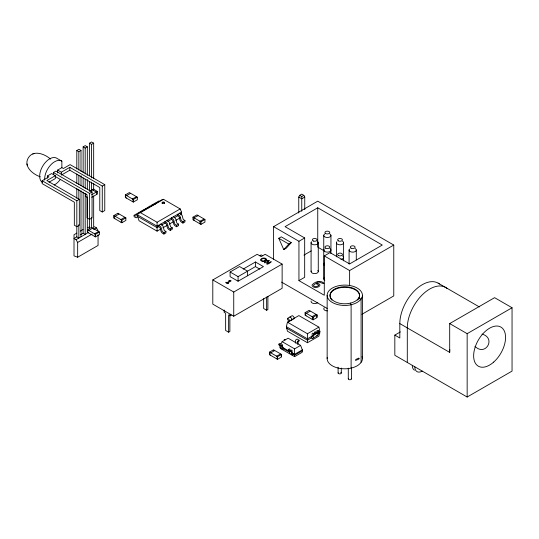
<?xml version="1.0" encoding="UTF-8"?>
<svg xmlns="http://www.w3.org/2000/svg" width="539" height="539" viewBox="0 0 539 539"><rect width="100%" height="100%" fill="white"/><g stroke="black" fill="none" stroke-linecap="round" stroke-linejoin="round"><path stroke-width="0.81" d="M286.391 326.681L287.435 322.181L298.869 315.578L318.879 327.133L319.923 331.633L318.879 336.141L307.446 342.737L287.435 331.189L286.391 326.681L307.446 338.842L312.519 335.912M281.136 343.821L282.133 341.665L288.122 338.209L300.594 345.405L302.588 350.593L302.109 352.317L294.604 356.65L280.617 348.578L280.3 347.426M181.05 214.973L181.522 212.096L180.181 208.93L163.519 199.309L162.071 199.666L138.301 213.39A2.702 1.563 60 0 0 136.778 213.767L135.969 215.917A0.93 0.539 60 0 1 135.444 216.045L134.11 215.277L134.11 216.718L135.377 217.453A2.695 1.556 60 0 0 137.175 217.022L137.647 215.735M148.912 207.879L149.451 206.45A2.702 1.563 60 0 1 150.981 206.08L151.149 206.167M155.252 204.22L155.784 202.792A2.702 1.563 60 0 1 157.321 202.421L157.482 202.509M160.676 229.068L157.078 231.143L139.049 220.734L137.627 216.415L137.627 214.973L138.301 213.39L140.423 212.649L163.519 199.309M138.712 212.75L138.772 212.615A2.702 1.563 60 0 1 140.308 212.245L140.47 212.326M143.051 210.25L143.111 210.109A2.702 1.563 60 0 1 144.647 209.738L144.809 209.819M145.045 209.098L145.112 208.957A2.702 1.563 60 0 1 146.642 208.586L146.81 208.667M151.385 205.44L151.446 205.298A2.702 1.563 60 0 1 152.975 204.928L153.143 205.015M157.718 201.781L157.779 201.64A2.702 1.563 60 0 1 159.315 201.269L159.477 201.357M298.761 212.999L298.761 197.058L299.657 195.334L301.752 194.121L303.848 195.334L304.744 197.058L304.744 209.644M283.777 249.638L288.763 244.046L291.255 242.611L281.284 236.85L278.791 238.285L283.777 249.638L286.27 248.196L291.255 242.611M76.807 168.97L76.807 150.529L78.95 149.29L80.998 150.469L80.998 171.429M83.141 172.857L83.141 146.871L85.283 145.631L87.331 146.81L87.331 175.316M89.474 175.903L89.474 143.212L91.623 141.973L93.665 143.152L93.665 178.362M76.807 150.529L78.849 151.708L80.998 150.469M83.141 146.871L85.189 148.05L87.331 146.81M89.474 143.212L91.522 144.391L93.665 143.152M47.398 178.153L47.398 175.99L51.623 173.558L55.322 175.694L55.322 178.571L48.975 182.236M53.388 174.697L53.388 172.541L55.881 171.099L92.048 191.978L92.048 217.897L89.548 219.339L87.055 217.897L87.055 194.855L55.537 176.657M57.646 172.958L57.646 170.075L61.864 167.642L63.366 168.505L70.097 164.617L104.768 184.634L104.768 210.554L102.269 211.995L99.776 210.554L99.776 187.511L69.807 170.209L61.345 175.094L61.345 172.21L69.807 167.326L102.269 186.07L104.768 184.634M55.322 175.694L46.859 180.578L79.327 199.322L79.327 225.241L76.834 226.683L74.335 225.241L74.335 202.199L42.163 183.624L42.163 180.747L48.901 176.859L47.398 175.99M89.77 191.251L93.429 189.142L97.418 191.446L97.418 194.033L91.765 197.301M76.794 233.131L74.011 234.734L74.011 255.877L77.656 257.231L77.656 242.429L76.06 239.66L74.011 238.481L76.807 236.87L76.834 200.757L79.327 199.322M53.388 172.541L89.548 193.413L92.048 191.978M91.765 194.707L97.418 191.446M125.351 194.882L129.34 192.578L137.324 197.186L137.324 199.78L133.335 202.085L125.351 197.476L125.351 194.882L133.335 199.491L137.324 197.186M80.271 231.123L83.053 229.513M87.513 229.708L91.502 227.404L99.486 232.013L99.486 234.6L95.491 236.904L87.513 232.296L87.513 229.708L95.491 234.317L99.486 232.013M80.345 234.822L83.141 233.212L85.189 234.391L85.189 193.319M113.891 215.553L117.886 213.249L125.863 217.857L125.863 220.451L121.875 222.748L113.891 218.147L113.891 215.553L121.875 220.161L125.863 217.857M76.06 239.66L87.331 233.151L87.331 197.106M98.058 230.645L96.461 227.882L93.665 229.493L93.665 195.967M77.656 242.429L92.23 234.014M134.11 215.277L136.104 214.124M140.443 211.618L142.437 210.466M146.783 207.966L148.777 206.814M153.116 204.308L155.111 203.156M77.656 257.231L98.058 245.447L98.058 234.761M140.423 212.649L157.078 222.263L180.181 208.93M181.522 212.096L157.078 226.205L137.627 214.973M160.696 224.116L161.734 224.729A2.702 1.563 60 0 1 163.27 226.872L164.078 229.958A0.93 0.539 60 0 0 164.604 230.685L165.938 231.46L165.938 232.902L163.937 234.054L162.67 233.326A2.695 1.556 60 0 1 160.878 230.827L160.164 228.071A0.937 0.539 60 0 0 159.544 227.195L158.702 226.71L157.078 227.647L137.627 216.415M161.424 225.14L165.035 223.052L165.877 223.537A0.937 0.539 60 0 1 166.504 224.413L167.211 227.168A2.695 1.556 60 0 0 169.01 229.668L170.277 230.396L172.271 229.243L172.271 227.808L170.937 227.027A0.93 0.539 60 0 1 170.412 226.299L169.603 223.213A2.702 1.563 60 0 0 168.067 221.071L167.029 220.464M167.669 221.536L171.469 219.339L171.469 217.897M174.191 217.769L177.809 215.681L177.809 214.239M180.376 214.199L181.522 213.538M162.839 227.822L167.151 225.329M169.313 224.083L173.625 221.596M175.788 220.35L180.1 217.857M158.702 226.71L158.702 225.268L159.739 225.881A2.702 1.563 60 0 1 161.269 228.024L162.077 231.11A0.93 0.539 60 0 0 162.603 231.837L163.937 232.612L165.938 231.46M165.035 223.052L165.035 221.617L166.073 222.223A2.702 1.563 60 0 1 167.609 224.365L168.417 227.451A0.93 0.539 60 0 0 168.943 228.179L170.277 228.96L172.271 227.808M176.61 225.302L178.604 224.15L178.604 225.592L176.61 226.737L175.343 226.009A2.695 1.556 60 0 1 173.545 223.51L172.837 220.754A0.937 0.539 60 0 0 172.21 219.878L171.375 219.393L171.375 217.958L172.406 218.564A2.702 1.563 60 0 1 173.942 220.707L174.751 223.793A0.93 0.539 60 0 0 175.276 224.527L176.61 225.302L176.61 226.737M182.943 221.644L184.938 220.491L184.938 221.933L182.943 223.085L181.677 222.351A2.695 1.556 60 0 1 179.885 219.851L179.17 217.096A0.937 0.539 60 0 0 178.544 216.227L177.708 215.741L177.708 214.3L178.746 214.906A2.702 1.563 60 0 1 180.275 217.049L181.084 220.134A0.93 0.539 60 0 0 181.609 220.869L182.943 221.644L182.943 223.085M192.975 217.183L196.964 214.879L204.948 219.488L204.948 222.075L200.959 224.379L192.975 219.771L192.975 217.183L200.959 221.792L204.948 219.488M299.657 195.334L301.752 196.54L303.848 195.334M304.744 197.058L301.752 198.79L298.761 197.058M273.603 259.171L273.603 226.656L317.747 201.168L393.766 245.056L393.766 295.918L361.925 314.298M298.943 280.624L324.283 295.251L324.283 255.91L330.016 252.602L349.622 263.921L382.292 245.056L317.747 207.791L285.07 226.656L304.676 237.968L304.676 277.309L298.943 280.624L298.943 241.283L273.603 226.656M212.797 279.936L257.191 254.307L261.179 256.611L265.168 254.307L282.133 264.097L282.133 288.291L233.744 316.225L212.797 304.131L212.797 279.936L233.744 292.03L282.133 264.097M243.183 269.076L255.446 261.994L263.423 266.603L238.083 281.23L230.106 276.628L230.106 272.02L239.579 266.549L247.563 271.151L247.563 275.759M259.852 255.648L261.179 254.88L262.506 255.648M298.943 241.283L304.676 237.968M230.106 272.02L238.083 276.628L255.446 266.603L259.798 269.116M303.949 255.095L311.212 250.904M229.877 315.019L229.877 331.472L228.63 332.192L228.63 314.917L230.126 315.78L231.372 315.059M263.652 298.646L263.652 308.524L266.643 310.248L267.89 309.527L267.89 296.362M324.283 255.91L349.622 270.544L393.766 245.056M288.338 322.12L288.338 320.321L287.563 319.708L287.563 318.354L292.246 315.652L292.825 315.989A1.947 1.125 60 0 1 294.186 318.576L290.097 320.941M305.108 312.64L309.096 310.336L317.08 314.944L317.08 317.538L313.085 319.843L305.108 315.234L305.108 312.64L313.085 317.249L317.08 314.944M281.836 345.614L280.886 346.126L278.892 344.973L278.892 344.111L279.768 343.606A1.233 0.714 -60 0 1 280.637 344.111M278.892 344.111L280.886 345.263L281.762 344.758A1.233 0.714 -60 0 1 282.631 345.263L282.631 347.999A0.707 0.404 -60 0 0 283.13 348.288L283.629 347.999L283.629 348.861L289.753 352.398M269.534 352.108L273.522 349.804L281.506 354.413L281.506 357.007L277.518 359.311L269.534 354.702L269.534 352.108L277.518 356.717L281.506 354.413M287.435 322.181L307.446 333.735L318.879 327.133M283.629 348.861L282.968 349.232A1.765 1.017 -60 0 1 281.897 348.612L281.87 345.634M298.094 343.889L298.107 341.746L299.098 341.086L299.098 340.224L298.222 340.729A1.233 0.714 -60 0 0 297.346 342.238L297.346 344.293M286.391 328.035L307.446 340.19L311.347 337.94L311.347 336.592L312.121 336.646L312.128 334.335A1.947 1.125 60 0 1 313.489 333.324L314.069 333.654L318.751 330.953L318.751 332.307L318.212 331.997M311.347 337.94L311.94 338.27A2.21 1.273 60 0 0 313.287 337.495L313.294 334.968L317.309 332.657M302.588 350.593L294.604 355.201L293.108 354.332L292.448 354.709A1.765 1.017 -60 0 1 291.37 354.083L291.343 351.105L290.366 351.596L288.372 350.444L288.372 349.582L289.241 349.077A1.233 0.714 -60 0 1 290.117 349.582M313.294 334.968L314.069 335.009L319.923 331.633M317.976 334.113L319.923 332.987M288.372 349.582L290.366 350.734L291.235 350.229A1.233 0.714 -60 0 1 292.111 350.734L292.111 353.469A0.707 0.404 -60 0 0 292.61 353.759L293.108 353.469L293.108 354.332M282.133 341.665L294.604 348.861L300.594 345.405M312.842 338.276L317.518 335.575M302.588 349.723L294.604 354.332L291.781 352.701M439.46 284.04A31.747 18.326 -60 0 0 414.585 290.703A31.747 18.326 -60 0 0 399.817 323.589L449.694 352.385L449.694 323.589L494.593 297.669L512.05 307.749L512.05 371.108L467.158 397.027L394.831 355.268L394.831 335.11L400.369 331.909M449.694 323.589L467.158 333.668L512.05 307.749M50.558 159.093C44.811 153.986 33.223 149.411 28.23 158.015C23.278 166.639 33.034 174.387 40.331 176.812M281.115 348.012L280.974 348.079A1.765 1.017 -60 0 1 279.896 347.46L279.889 345.256M32.731 153.986L33.391 153.756M33.6 153.682L34.341 153.426M87.325 227.431L89.683 227.188M358.334 298.512L361.09 298.923L361.09 362.282M61.864 167.642L61.864 161.161L61.001 160.71A14.108 8.146 -60 0 0 49.972 165.763A14.108 8.146 -60 0 0 44.703 180.066M438.133 283.137L479.393 306.954M482.001 334.092C496.486 337.926 485.511 356.939 474.947 346.314M324.276 250.898L317.747 247.131L317.747 207.791M278.791 238.285L288.763 244.046M394.831 335.11L399.817 337.987L399.817 323.589M179.703 213.148L180.74 213.754A2.702 1.563 60 0 1 182.27 215.896L183.078 218.982A0.93 0.539 60 0 0 183.604 219.717L184.938 220.491M173.369 216.806L174.4 217.412A2.702 1.563 60 0 1 175.936 219.555L176.745 222.641A0.93 0.539 60 0 0 177.27 223.375L178.604 224.15M281.567 282.113L327.173 308.443M61.864 161.161L56.009 157.833A14.108 8.146 -60 0 0 42.399 166.645A14.108 8.146 -60 0 0 42.332 182.431M57.646 170.075L61.345 172.21M86.779 194.518L85.445 193.75L85.445 196.337L87.439 197.49M118.135 213.68L118.883 214.111L114.888 216.415L114.14 215.984L114.14 217.999L114.888 218.719M125.614 217.999L124.866 217.278L120.877 219.582L121.625 220.303L121.625 222.317L120.877 222.176M318.751 330.953L318.172 330.623A1.947 1.125 60 0 0 316.811 331.189M289.908 317.006L290.481 317.336A1.947 1.125 60 0 1 291.848 319.93M316.406 332.307L315.834 331.97A1.947 1.125 60 0 0 314.453 332.752M287.563 318.354L288.143 318.69A1.947 1.125 60 0 1 289.51 321.278M42.163 180.747L76.834 200.757M299.098 340.224L297.097 339.071L296.228 339.577A1.233 0.714 -60 0 0 295.352 341.086L295.352 343.141M94.413 226.703L96.461 227.882M91.751 227.835L92.499 228.267L88.511 230.571L87.763 230.14L87.763 232.154L88.511 232.875M284.127 339.361L285.131 339.934M282.301 347.231L289.753 351.536M273.772 350.242L274.526 350.673L270.531 352.978L269.783 352.546L269.783 354.561L270.531 355.282M76.807 236.87L78.849 238.049L78.849 224.635M228.63 332.192L225.639 330.468L225.639 313.186L224.143 312.324L224.143 310.019M350.397 303.093L351.111 304.683L351.111 368.043M26.99 163.923L27.125 164.611M27.166 164.833L27.314 165.601M467.158 333.668L467.158 397.027M407.295 362.464L407.295 327.907A31.747 18.326 -60 0 1 422.071 295.022A31.747 18.326 -60 0 1 446.939 288.358M362.424 295.271L362.424 358.63M356.286 250.056L356.286 259.926M351.462 368.15L351.462 378.85M349.622 270.544L349.622 285.549M349.09 250.056L349.09 264.043M348.288 368.15L348.288 378.85M343.612 242.739L343.612 260.842M341.288 368.036L341.288 372.975M338.108 367.214L338.108 372.975M336.417 242.739L336.417 255.904M330.946 235.422L330.946 253.525M327.153 295.271L327.153 358.63M323.75 235.422L323.75 278.852M318.273 242.739L318.273 271.535M317.976 332.267L317.963 334.793A2.21 1.273 60 0 1 316.622 335.568M316.831 317.107L316.831 315.093L316.076 314.372L312.088 316.676L312.836 317.397L312.836 319.411L312.088 319.263M314.069 333.654L314.069 335.009M313.085 317.249L313.085 319.843M311.077 242.739L311.077 271.535M310.093 311.205L306.105 313.509L305.357 313.071L305.357 315.093L306.105 315.807M307.446 333.735L307.446 342.737M301.752 196.54L301.752 211.369M294.604 348.861L294.604 356.65M290.366 350.734L290.366 351.596M289.369 350.727L289.376 352.93A1.765 1.017 -60 0 0 290.292 353.611M281.257 354.561L281.257 356.575M280.886 345.263L280.886 346.126M280.509 354.13L276.52 356.144L277.268 356.865L277.268 358.88L276.52 358.738M277.518 356.717L277.518 359.311M266.643 297.083L266.643 310.248M255.446 261.994L255.446 266.603M238.083 276.628L238.083 281.23M233.744 292.03L233.744 316.225M230.126 314.244L230.126 315.78M203.951 219.198L199.962 221.212L199.962 223.806M200.959 221.792L200.959 224.379M197.961 215.741L193.973 217.756L193.973 220.35M170.277 228.96L170.277 230.396M163.937 232.612L163.937 234.054M157.078 222.263L157.078 231.143M136.327 196.897L132.338 198.918L133.086 199.632L133.086 201.653L132.338 201.505M133.335 199.491L133.335 202.085M130.337 193.44L126.348 195.745L125.6 195.313L125.6 197.328L126.348 198.049M121.875 220.161L121.875 222.748M102.269 186.07L102.269 211.995M98.482 231.723L94.493 233.737L95.241 234.458L95.241 236.473L94.493 236.331M96.42 194.613L96.42 192.019L92.432 190.004M95.491 234.317L95.491 236.904M93.665 183.388L93.665 190.099M91.522 144.391L91.522 177.924M91.522 182.115L91.522 190.496M91.522 217.325L91.522 227.384M89.474 181.771L89.474 190.995M89.548 193.413L89.548 219.339M89.474 219.494L89.474 228.718M87.331 179.507L87.331 189.566M85.189 148.05L85.189 174.036M85.189 179.069L85.189 188.286M83.141 177.883L83.141 187.107M83.141 192.133L83.141 233.212M80.998 175.62L80.998 185.679M80.998 190.705L80.998 236.81M78.849 151.708L78.849 170.149M78.849 175.182L78.849 184.399M78.849 189.432L78.849 199.491M76.807 173.996L76.807 183.22M76.807 188.246L76.807 198.305M69.807 167.326L69.807 170.209M162.138 203.466A1.246 0.721 0 0 1 163.344 202.556A1.246 0.721 0 0 1 164.55 203.466M449.694 352.385A31.747 18.326 -60 0 1 449.822 349.609M422.266 371.108A10.585 6.111 -60 0 1 414.781 366.789M414.478 370.192A10.585 6.111 -60 0 1 412.288 365.348M327.301 357.303A17.639 10.18 0 0 0 349.353 368.467C354.123 367.585 359.324 365.752 361.824 361.265A17.639 10.18 0 0 0 362.08 356.643M329.996 295.85A14.789 8.536 0 0 1 348.612 287.604A14.789 8.536 0 0 1 357.593 300.115M331.977 300.115A14.789 8.536 0 0 1 330.05 296.591M351.246 378.391A1.59 0.916 0 0 1 349.872 379.766A1.59 0.916 0 0 1 348.497 378.391M340.823 372.328A1.59 0.916 0 0 1 340.109 373.857A1.59 0.916 0 0 1 338.169 372.739M327.348 310.882A3.598 2.075 0 0 1 324.229 307.762M317.794 302.527A3.598 2.075 0 0 1 313.3 303.41A3.598 2.075 0 0 1 311.205 300.951M355.235 248.587A3.598 2.075 0 0 1 355.444 251.39A3.598 2.075 0 0 1 350.626 251.753A3.598 2.075 0 0 1 349.575 249.011M342.561 255.897A3.598 2.075 0 0 1 340.951 259.374M336.545 256.827A3.598 2.075 0 0 1 336.902 256.328M324.229 265.262A3.598 2.075 0 0 1 324.229 263.18M329.895 233.953A3.598 2.075 0 0 1 329.895 236.891A3.598 2.075 0 0 1 324.801 236.891A3.598 2.075 0 0 1 324.801 233.953M317.794 270.497A3.598 2.075 0 0 1 315.147 273.596A3.598 2.075 0 0 1 311.205 271.002M317.222 241.27A3.598 2.075 0 0 1 317.431 244.073A3.598 2.075 0 0 1 312.613 244.436A3.598 2.075 0 0 1 311.562 241.701M342.561 241.27A3.598 2.075 0 0 1 342.77 244.073A3.598 2.075 0 0 1 337.953 244.436A3.598 2.075 0 0 1 336.902 241.701M329.895 248.587A3.598 2.075 0 0 1 330.104 251.39A3.598 2.075 0 0 1 325.286 251.753A3.598 2.075 0 0 1 324.229 249.011M324.801 280.32A3.598 2.075 0 0 1 324.229 277.814M60.408 179.319A14.108 8.146 -60 0 1 54.257 184.985M269.116 260.58L267.573 263.584C278.299 257.049 261.765 269.992 268.328 260.761C261.105 266.347 265.586 258.767 269.116 260.58M228.26 283.507C227.054 284.666 224.069 280.9 226.906 282.705L230.099 280.859L228.873 280.408L231.177 280.832L227.465 283.029L228.26 283.507M323.831 283.244C321.918 284.275 318.899 280.219 316.366 283.09C325.489 284.653 314.493 290.588 312.061 285.495L312.155 284.868C314.769 281.675 320.698 279.741 323.831 283.244M265.781 259.38C260.472 264.851 260.209 255.412 265.781 259.38M359.048 358.509L358.799 359.142L355.551 360.463L355.747 359.466L358.799 358.112L359.048 358.509M318.536 285.252C317.612 286.735 315.227 287.105 313.853 286.02A1.705 0.984 0 0 1 313.604 285.192L315.497 283.615L317.794 284.309L318.536 285.252M359.075 297.481C356.98 301.24 352.614 302.777 348.612 303.518A14.789 8.536 0 0 1 330.05 296.019A14.789 8.536 0 0 1 346.078 286.768A14.789 8.536 0 0 1 359.075 297.481M361.824 297.905C359.324 302.392 354.123 304.225 349.353 305.108A17.639 10.18 0 0 1 327.22 296.16A17.639 10.18 0 0 1 346.321 285.131A17.639 10.18 0 0 1 361.824 297.905M266.475 259.886C265.127 261.563 262.197 262.042 260.647 260.377A2.048 1.179 0 0 1 260.593 259.522C261.941 257.844 264.858 257.373 266.407 259.03A2.075 1.199 0 0 1 266.475 259.886M162.461 203.21A1.246 0.721 0 0 0 164.55 202.886A1.246 0.721 0 0 0 163.021 202.004A1.246 0.721 0 0 0 162.461 203.21M493.737 362.046A22.571 13.03 -60 0 0 500.893 327.079A22.571 13.03 -60 0 0 474.185 350.761A22.571 13.03 -60 0 0 493.737 362.046M338.31 255.473A2.412 1.395 0 0 0 342.346 254.846A2.412 1.395 0 0 0 339.395 253.141A2.412 1.395 0 0 0 338.31 255.473M350.983 248.156A2.412 1.395 0 0 0 355.019 247.536A2.412 1.395 0 0 0 352.061 245.831A2.412 1.395 0 0 0 350.983 248.156M313.476 241.061A2.412 1.395 0 0 0 317.087 239.855A2.412 1.395 0 0 0 313.476 238.656A2.412 1.395 0 0 0 313.476 241.061M325.644 233.528A2.412 1.395 0 0 0 329.679 232.902A2.412 1.395 0 0 0 326.722 231.197A2.412 1.395 0 0 0 325.644 233.528M325.644 248.156A2.412 1.395 0 0 0 329.679 247.536A2.412 1.395 0 0 0 326.722 245.831A2.412 1.395 0 0 0 325.644 248.156M338.31 240.839A2.412 1.395 0 0 0 342.346 240.219A2.412 1.395 0 0 0 339.395 238.514A2.412 1.395 0 0 0 338.31 240.839"/></g></svg>
